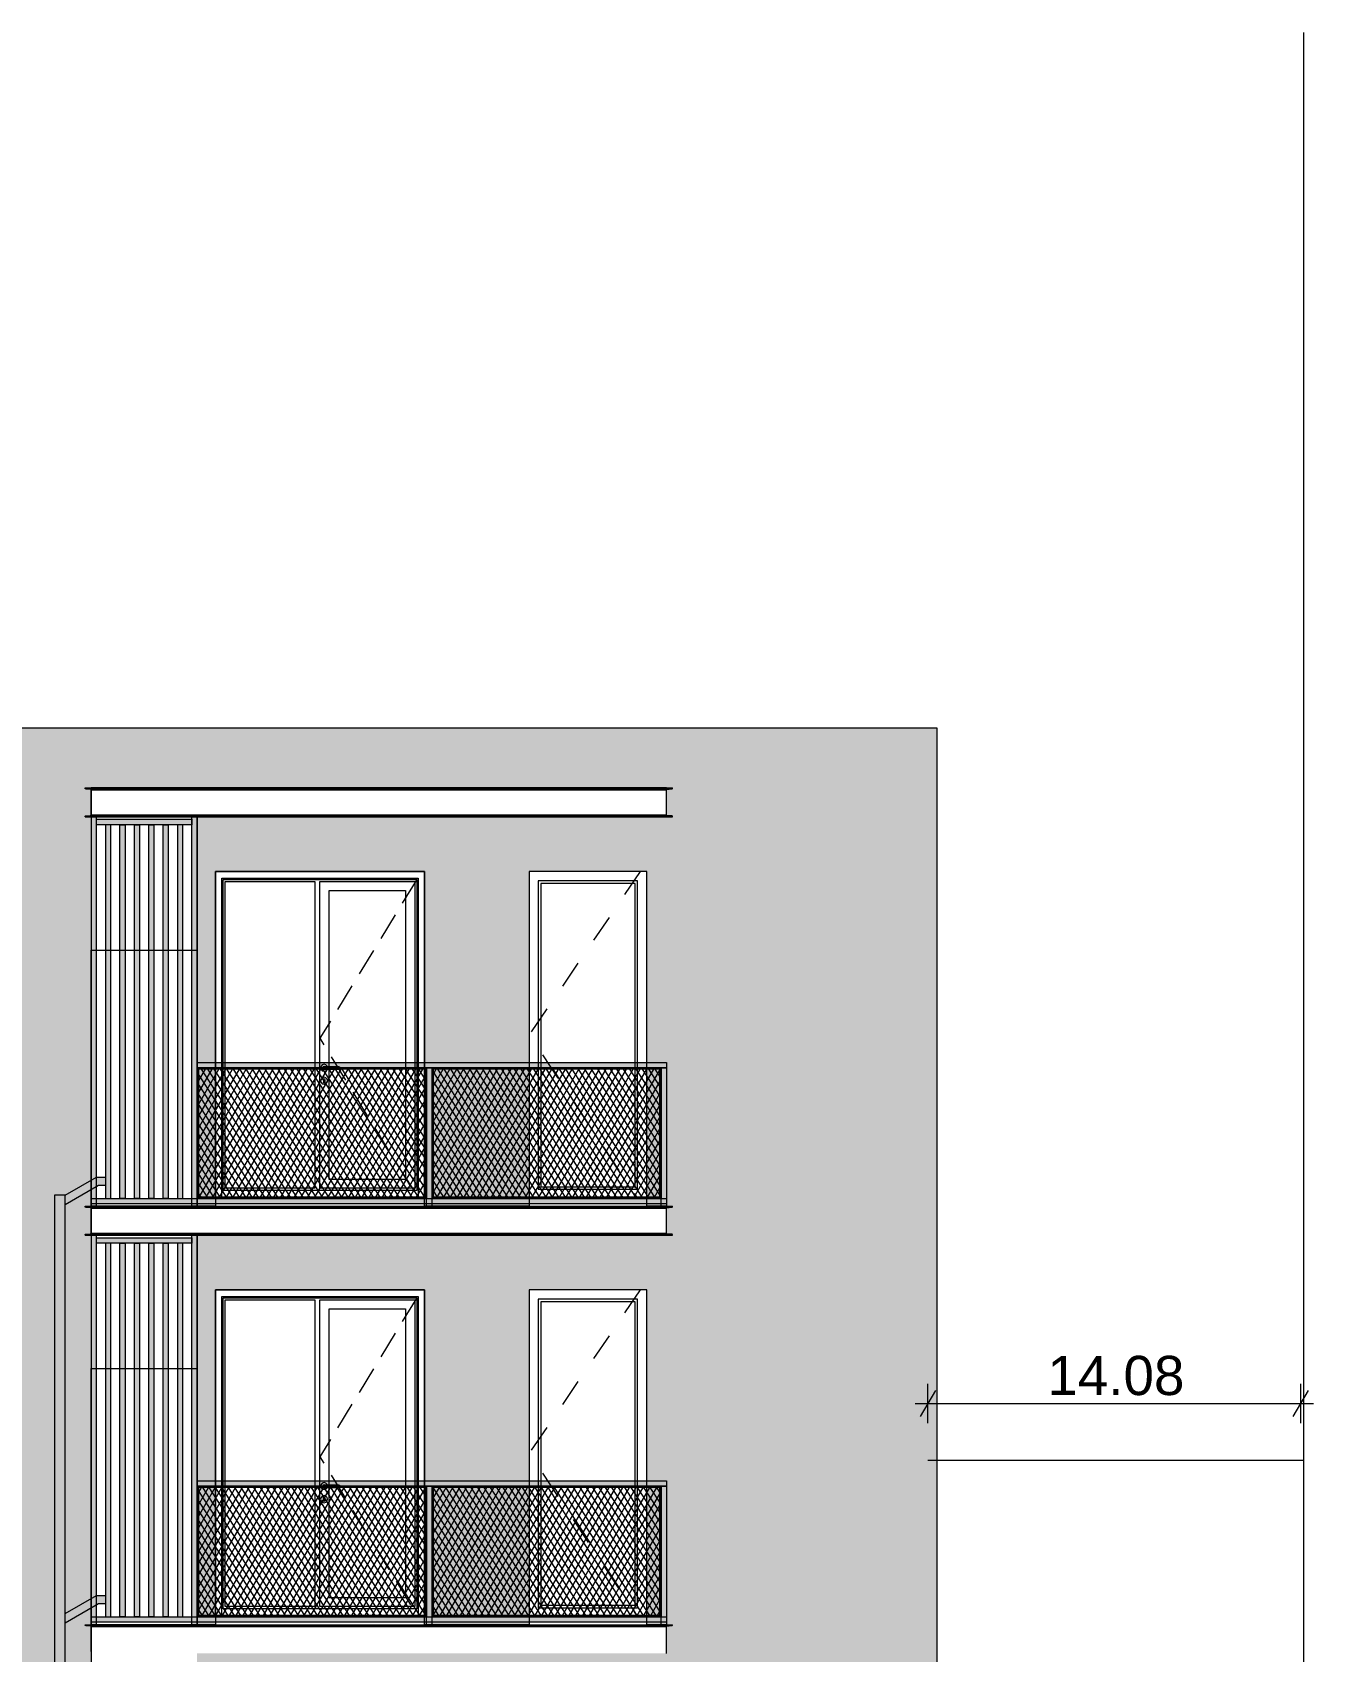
# Model space of a CAD drawing. Header units: metres. Extents: x 476297 to 476657, y 4620828 to 4621206.
# Drawn here: x 476577.13 to 476586.93, y 4621078.88 to 4621091.27 of the extents above; entities that cross this region are included whole.
import ezdxf

# ---------------------------------------------------------------- set-up
doc = ezdxf.new("R2010")
doc.units = ezdxf.units.M
doc.header["$MEASUREMENT"] = 0
doc.linetypes.add('Dashed', pattern=[0.423333, 0.211667, -0.211667])
doc.linetypes.add('Hidden Line', pattern=[0.3175, 0.211667, -0.105833])
for name, color, linetype in [('0_Pen_No__250', 7, 'Continuous'), ('2D Drafting - General_Pen_No__30_Pen_No__9_Pen_No__9', 7, 'Continuous'), ('2D Drafting - General_Pen_No__7', 7, 'Continuous'), ('New2D Drafting - General', 7, 'Continuous'), ('New2D Drafting - General_Pen_No__30_Pen_No__9_Pen_No__9', 7, 'Continuous'), ('NewStructural - Bearing', 7, 'Continuous'), ('Structural - Bearing', 7, 'Continuous'), ('zoma', 7, 'Continuous')]:
    doc.layers.add(name, color=color, linetype=linetype)
doc.styles.add('GENERATED_STYLE_2', font='arial.ttf')
doc.linetypes.add('Break', pattern='A,0,[1,A-1 áƒ¡áƒ\x90áƒ®áƒšáƒ˜ - áƒ›áƒ¨áƒ”áƒœáƒ”áƒ‘áƒšáƒ”áƒ‘áƒ¡1.Shx,S=0.015679,R=0,X=0,Y=0],-1.975557,0', length=1.975557)
doc.dimstyles.new('GENERATED_STYLE__3', dxfattribs={"dimtxt": 0.3, "dimasz": 0.152, "dimexe": 0.18, "dimexo": 0.003, "dimgap": 0.09, "dimtad": 1, "dimtih": 1, "dimtoh": 1, "dimzin": 0, "dimdsep": 46, "dimtxsty": 'GENERATED_STYLE_2', "dimblk": 'ARROWHEAD_2', "dimblk1": 'ARROWHEAD_2', "dimblk2": 'ARROWHEAD_2', "dimcen": 0.09, "dimclrd": 1, "dimclre": 1, "dimclrt": 1, "dimadec": 0, "dimazin": 0, "dimtfac": 1, "dimtdec": 4, "dimtmove": 0, "dimatfit": 3, "dimfxl": 1, "dimtolj": 1, "dimtzin": 0, "dimarcsym": 0})
pattern_1 = [(60, (476844.52715, 4621385.791044), (-0.038971143, 0.0225), []), (122.833095, (476844.52715, 4621385.791044), (0.0368060797, 0.01875), [])]

# ---------------------------------------------------------------- blocks, each defined once
blk = doc.blocks.new('*D924', base_point=(476844.527, 4621385.791))
at = {"layer": 'zoma', "color": 1, "linetype": 'Continuous', "lineweight": 0, "transparency": 16777216}
for p, q in [((476584.037, 4621080.878), (476583.921, 4621080.678)), ((476583.979, 4621080.628), (476583.979, 4621080.928)), ((476586.774, 4621080.678), (476586.89, 4621080.878)), ((476586.832, 4621080.628), (476586.832, 4621080.928)), ((476583.881, 4621080.778), (476583.979, 4621080.778)), ((476583.979, 4621080.778), (476586.832, 4621080.778)), ((476586.832, 4621080.778), (476586.93, 4621080.778))]:
    blk.add_line(p, q, dxfattribs=at)
at = {"layer": 'zoma', "color": 1, "lineweight": 0, "transparency": 16777216, "insert": (476584.893, 4621080.838), "char_height": 0.3, "attachment_point": 7, "style": 'GENERATED_STYLE_2'}
blk.add_mtext('\\A1;{\\pql;\\fArial CYR|b0|i0|c204|p34;14.08}', dxfattribs=at)
blk = doc.blocks.new('ARROWHEAD_2')
at = {"color": 0, "linetype": 'Continuous', "lineweight": 0}
for p, q in [((0, 0), (-1, 0)), ((-0.378, -0.655), (0.378, 0.655))]:
    blk.add_line(p, q, dxfattribs=at)

msp = doc.modelspace()

# ---------------------------------------------------------------- hatches: boundary and pattern name
at = {"layer": '0_Pen_No__250', "linetype": 'Continuous', "lineweight": 0}
for points in [[(476577.379, 4621082.371), (476577.619, 4621082.51), (476577.689, 4621082.51), (476577.689, 4621082.446), (476577.635, 4621082.446), (476577.379, 4621082.297)], [(476577.379, 4621071.446), (476577.379, 4621082.371), (476577.299, 4621082.371), (476577.299, 4621071.446)], [(476577.379, 4621079.097), (476577.379, 4621079.171), (476577.619, 4621079.31), (476577.689, 4621079.31), (476577.689, 4621079.246), (476577.635, 4621079.246)]]:
    msp.add_hatch(color=250, dxfattribs=at).paths.add_polyline_path(points)
at = {"layer": '2D Drafting - General_Pen_No__30_Pen_No__9_Pen_No__9', "linetype": 'Continuous', "lineweight": 0}
h = msp.add_hatch(dxfattribs=at)
h.set_pattern_fill('BRICK___RUNNING_BOND', color=252, style=0, pattern_type=2)
h.set_pattern_definition([(180, (476538.83115, 4621075.4791), (0, 0.06664), []), (90, (476538.83115, 4621075.4791), (0.2448, 0), [0.06664, -0.06664]), (90, (476538.70875, 4621075.54574), (0.2448, 0), [0.06664, -0.06664])])
h.paths.add_polyline_path([(476566.579, 4621079.146), (476566.579, 4621081.646), (476566.579, 4621082.346), (476566.579, 4621084.846), (476566.579, 4621085.945), (476584.049, 4621085.945), (476584.049, 4621085.486), (476584.049, 4621075.846), (476581.979, 4621075.846), (476581.979, 4621075.886), (476581.829, 4621075.886), (476581.829, 4621078.446), (476580.929, 4621078.446), (476580.929, 4621075.886), (476580.129, 4621075.886), (476580.129, 4621078.446), (476578.529, 4621078.446), (476578.529, 4621075.886), (476578.389, 4621075.886), (476578.389, 4621078.866), (476581.829, 4621078.866), (476581.979, 4621078.866), (476581.979, 4621079.086), (476581.829, 4621079.086), (476581.829, 4621081.646), (476580.929, 4621081.646), (476580.929, 4621079.086), (476580.129, 4621079.086), (476580.129, 4621081.646), (476578.529, 4621081.646), (476578.529, 4621079.086), (476578.389, 4621079.086), (476578.389, 4621082.066), (476581.979, 4621082.066), (476581.979, 4621082.286), (476581.829, 4621082.286), (476581.829, 4621084.846), (476580.929, 4621084.846), (476580.929, 4621082.286), (476580.129, 4621082.286), (476580.129, 4621084.846), (476578.529, 4621084.846), (476578.529, 4621082.286), (476578.389, 4621082.286), (476578.389, 4621085.266), (476581.979, 4621085.266), (476581.979, 4621085.486), (476577.579, 4621085.486), (476577.579, 4621085.266), (476577.579, 4621075.846), (476576.679, 4621075.846), (476576.679, 4621085.486), (476570.18, 4621085.486), (476570.179, 4621071.446), (476566.579, 4621071.446), (476566.579, 4621079.146)])
h.paths.add_polyline_path([(476569.179, 4621076.846), (476567.579, 4621076.846), (476567.579, 4621078.446), (476569.179, 4621078.446)], flags=0)
h.paths.add_polyline_path([(476567.579, 4621080.046), (476569.179, 4621080.046), (476569.179, 4621081.646), (476567.579, 4621081.646)], flags=0)
h.paths.add_polyline_path([(476567.579, 4621083.246), (476567.579, 4621084.846), (476569.179, 4621084.846), (476569.179, 4621083.246)], flags=0)
at = {"layer": 'New2D Drafting - General', "linetype": 'Continuous', "lineweight": 0}
h = msp.add_hatch(dxfattribs=at)
h.set_pattern_fill('BATT_INSULATION', style=0, pattern_type=2)
h.set_pattern_definition(pattern_1)
h.paths.add_polyline_path([(476580.134, 4621083.336), (476578.399, 4621083.336), (476578.399, 4621082.355), (476580.134, 4621082.355)])
h = msp.add_hatch(dxfattribs=at)
h.set_pattern_fill('BATT_INSULATION', style=0, pattern_type=2)
h.set_pattern_definition(pattern_1)
h.paths.add_polyline_path([(476581.929, 4621083.336), (476580.194, 4621083.336), (476580.194, 4621082.356), (476581.929, 4621082.356)])
h = msp.add_hatch(dxfattribs=at)
h.set_pattern_fill('BATT_INSULATION', style=0, pattern_type=2)
h.set_pattern_definition(pattern_1)
h.paths.add_polyline_path([(476580.134, 4621080.136), (476578.399, 4621080.136), (476578.399, 4621079.155), (476580.134, 4621079.155)])
h = msp.add_hatch(dxfattribs=at)
h.set_pattern_fill('BATT_INSULATION', style=0, pattern_type=2)
h.set_pattern_definition(pattern_1)
h.paths.add_polyline_path([(476581.929, 4621080.136), (476580.194, 4621080.136), (476580.194, 4621079.156), (476581.929, 4621079.156)])
at = {"layer": 'New2D Drafting - General_Pen_No__30_Pen_No__9_Pen_No__9', "linetype": 'Continuous', "lineweight": 0}
for points in [[(476577.619, 4621085.266), (476577.579, 4621085.266), (476577.579, 4621082.286), (476577.619, 4621082.286)], [(476578.349, 4621085.246), (476578.349, 4621085.205), (476577.619, 4621085.205), (476577.619, 4621085.246)], [(476577.729, 4621085.205), (476577.689, 4621085.205), (476577.689, 4621082.346), (476577.729, 4621082.346)], [(476577.799, 4621085.205), (476577.839, 4621085.205), (476577.839, 4621082.346), (476577.799, 4621082.346)], [(476577.909, 4621085.205), (476577.949, 4621085.205), (476577.949, 4621082.346), (476577.909, 4621082.346)], [(476578.019, 4621085.205), (476578.059, 4621085.205), (476578.059, 4621082.346), (476578.019, 4621082.346)], [(476578.129, 4621085.205), (476578.169, 4621085.205), (476578.169, 4621082.346), (476578.129, 4621082.346)], [(476578.279, 4621085.205), (476578.239, 4621085.205), (476578.239, 4621082.346), (476578.279, 4621082.346)], [(476578.349, 4621085.266), (476578.389, 4621085.266), (476578.389, 4621082.286), (476578.349, 4621082.286)], [(476581.979, 4621083.386), (476581.979, 4621083.346), (476578.389, 4621083.346), (476578.389, 4621083.386)], [(476578.399, 4621083.336), (476578.389, 4621083.346), (476580.144, 4621083.346), (476580.134, 4621083.336)], [(476578.389, 4621083.346), (476578.399, 4621083.336), (476578.399, 4621082.355), (476578.389, 4621082.346)], [(476580.144, 4621082.346), (476580.134, 4621082.356), (476580.134, 4621083.336), (476580.144, 4621083.346)], [(476580.184, 4621082.285), (476580.144, 4621082.285), (476580.144, 4621083.346), (476580.184, 4621083.346)], [(476580.184, 4621082.345), (476580.194, 4621082.355), (476580.194, 4621083.336), (476580.184, 4621083.346)], [(476580.194, 4621083.336), (476580.184, 4621083.346), (476581.939, 4621083.346), (476581.929, 4621083.336)], [(476581.939, 4621082.345), (476581.929, 4621082.355), (476581.929, 4621083.336), (476581.939, 4621083.346)], [(476581.979, 4621082.286), (476581.939, 4621082.286), (476581.939, 4621083.346), (476581.979, 4621083.346)], [(476578.399, 4621082.355), (476578.389, 4621082.346), (476580.144, 4621082.346), (476580.134, 4621082.356)], [(476580.194, 4621082.356), (476580.184, 4621082.346), (476581.939, 4621082.346), (476581.929, 4621082.356)], [(476581.979, 4621082.346), (476581.979, 4621082.306), (476577.579, 4621082.306), (476577.579, 4621082.346)], [(476577.619, 4621082.066), (476577.579, 4621082.066), (476577.579, 4621079.086), (476577.619, 4621079.086)], [(476578.349, 4621082.046), (476578.349, 4621082.005), (476577.619, 4621082.005), (476577.619, 4621082.046)], [(476577.729, 4621082.005), (476577.689, 4621082.005), (476577.689, 4621079.146), (476577.729, 4621079.146)], [(476577.799, 4621082.005), (476577.839, 4621082.005), (476577.839, 4621079.146), (476577.799, 4621079.146)], [(476577.909, 4621082.005), (476577.949, 4621082.005), (476577.949, 4621079.146), (476577.909, 4621079.146)], [(476578.019, 4621082.005), (476578.059, 4621082.005), (476578.059, 4621079.146), (476578.019, 4621079.146)], [(476578.129, 4621082.005), (476578.169, 4621082.005), (476578.169, 4621079.146), (476578.129, 4621079.146)], [(476578.279, 4621082.005), (476578.239, 4621082.005), (476578.239, 4621079.146), (476578.279, 4621079.146)], [(476578.349, 4621082.066), (476578.389, 4621082.066), (476578.389, 4621079.086), (476578.349, 4621079.086)], [(476581.979, 4621080.186), (476581.979, 4621080.146), (476578.389, 4621080.146), (476578.389, 4621080.186)], [(476578.399, 4621080.136), (476578.389, 4621080.146), (476580.144, 4621080.146), (476580.134, 4621080.136)], [(476578.389, 4621080.146), (476578.399, 4621080.136), (476578.399, 4621079.155), (476578.389, 4621079.146)], [(476580.144, 4621079.146), (476580.134, 4621079.156), (476580.134, 4621080.136), (476580.144, 4621080.146)], [(476580.184, 4621079.085), (476580.144, 4621079.085), (476580.144, 4621080.146), (476580.184, 4621080.146)], [(476580.184, 4621079.145), (476580.194, 4621079.155), (476580.194, 4621080.136), (476580.184, 4621080.146)], [(476580.194, 4621080.136), (476580.184, 4621080.146), (476581.939, 4621080.146), (476581.929, 4621080.136)], [(476581.939, 4621079.145), (476581.929, 4621079.155), (476581.929, 4621080.136), (476581.939, 4621080.146)], [(476581.979, 4621079.086), (476581.939, 4621079.086), (476581.939, 4621080.146), (476581.979, 4621080.146)], [(476581.979, 4621079.146), (476581.979, 4621079.106), (476577.579, 4621079.106), (476577.579, 4621079.146)], [(476578.399, 4621079.155), (476578.389, 4621079.146), (476580.144, 4621079.146), (476580.134, 4621079.156)], [(476580.194, 4621079.156), (476580.184, 4621079.146), (476581.939, 4621079.146), (476581.929, 4621079.156)]]:
    msp.add_hatch(color=255, dxfattribs=at).paths.add_polyline_path(points)

# ---------------------------------------------------------------- linework, layer by layer
at = {"layer": '0_Pen_No__250', "color": 7, "linetype": 'Continuous', "lineweight": 0, "flags": 128}
for points in [[(476577.379, 4621082.371), (476577.619, 4621082.51), (476577.689, 4621082.51), (476577.689, 4621082.446), (476577.635, 4621082.446), (476577.379, 4621082.297)], [(476577.379, 4621071.446), (476577.379, 4621082.371), (476577.299, 4621082.371), (476577.299, 4621071.446)], [(476577.379, 4621079.097), (476577.379, 4621079.171), (476577.619, 4621079.31), (476577.689, 4621079.31), (476577.689, 4621079.246), (476577.635, 4621079.246)]]:
    msp.add_lwpolyline(points, close=True, dxfattribs=at)
at = {"layer": '2D Drafting - General_Pen_No__30_Pen_No__9_Pen_No__9', "color": 7, "linetype": 'Continuous', "lineweight": 0, "flags": 128}
for points in [[(476566.579, 4621085.945), (476584.049, 4621085.945), (476584.049, 4621085.486), (476584.049, 4621075.846)], [(476581.979, 4621078.866), (476581.979, 4621079.086), (476581.829, 4621079.086), (476581.829, 4621081.646), (476580.929, 4621081.646), (476580.929, 4621079.086), (476580.129, 4621079.086), (476580.129, 4621081.646), (476578.529, 4621081.646), (476578.529, 4621079.086), (476578.389, 4621079.086), (476578.389, 4621082.066), (476581.979, 4621082.066), (476581.979, 4621082.286), (476581.829, 4621082.286), (476581.829, 4621084.846), (476580.929, 4621084.846), (476580.929, 4621082.286), (476580.129, 4621082.286), (476580.129, 4621084.846), (476578.529, 4621084.846), (476578.529, 4621082.286), (476578.389, 4621082.286), (476578.389, 4621085.266), (476581.979, 4621085.266), (476581.979, 4621085.486), (476577.579, 4621085.486), (476577.579, 4621085.266), (476577.579, 4621075.846)]]:
    msp.add_lwpolyline(points, dxfattribs=at)
at = {"layer": '2D Drafting - General_Pen_No__7', "color": 7, "linetype": 'Continuous', "lineweight": 0, "flags": 128}
for points in [[(476580.125, 4621082.346), (476578.529, 4621082.346), (476578.529, 4621084.846), (476580.129, 4621084.846)], [(476580.129, 4621084.846), (476580.129, 4621082.346), (476580.125, 4621082.346)], [(476580.125, 4621079.146), (476578.529, 4621079.146), (476578.529, 4621081.646), (476580.129, 4621081.646)], [(476580.129, 4621081.646), (476580.129, 4621079.146), (476580.125, 4621079.146)]]:
    msp.add_lwpolyline(points, dxfattribs=at)
for points in [[(476581.829, 4621084.846), (476580.929, 4621084.846), (476580.929, 4621082.346), (476581.829, 4621082.346)], [(476578.579, 4621084.796), (476580.079, 4621084.796), (476580.079, 4621082.346), (476578.579, 4621082.346)], [(476578.589, 4621084.786), (476580.069, 4621084.786), (476580.069, 4621082.406), (476578.589, 4621082.406)], [(476578.604, 4621084.771), (476579.289, 4621084.771), (476579.289, 4621082.426), (476578.604, 4621082.426)], [(476579.329, 4621084.771), (476580.054, 4621084.771), (476580.054, 4621082.426), (476579.329, 4621082.426)], [(476581.759, 4621084.776), (476580.999, 4621084.776), (476580.999, 4621082.416), (476581.759, 4621082.416)], [(476581.739, 4621084.755), (476581.019, 4621084.755), (476581.019, 4621082.436), (476581.739, 4621082.436)], [(476579.399, 4621084.701), (476579.984, 4621084.701), (476579.984, 4621082.491), (476579.399, 4621082.491)], [(476581.829, 4621081.646), (476580.929, 4621081.646), (476580.929, 4621079.146), (476581.829, 4621079.146)], [(476578.579, 4621081.596), (476580.079, 4621081.596), (476580.079, 4621079.146), (476578.579, 4621079.146)], [(476578.589, 4621081.586), (476580.069, 4621081.586), (476580.069, 4621079.206), (476578.589, 4621079.206)], [(476578.604, 4621081.571), (476579.289, 4621081.571), (476579.289, 4621079.226), (476578.604, 4621079.226)], [(476579.329, 4621081.571), (476580.054, 4621081.571), (476580.054, 4621079.226), (476579.329, 4621079.226)], [(476579.399, 4621081.501), (476579.984, 4621081.501), (476579.984, 4621079.291), (476579.399, 4621079.291)], [(476581.759, 4621081.576), (476580.999, 4621081.576), (476580.999, 4621079.216), (476581.759, 4621079.216)], [(476581.739, 4621081.555), (476581.019, 4621081.555), (476581.019, 4621079.236), (476581.739, 4621079.236)]]:
    msp.add_lwpolyline(points, close=True, dxfattribs=at)
at = {"layer": '2D Drafting - General_Pen_No__7', "color": 7, "linetype": 'Dashed', "lineweight": 0, "flags": 128}
for points in [[(476581.778, 4621084.846), (476580.93, 4621083.597), (476581.757, 4621082.346)], [(476581.778, 4621081.646), (476580.93, 4621080.397), (476581.757, 4621079.146)]]:
    msp.add_lwpolyline(points, dxfattribs=at)
at = {"layer": '2D Drafting - General_Pen_No__7', "color": 7, "linetype": 'Hidden Line', "lineweight": 0, "flags": 128}
for points in [[(476580.069, 4621084.786), (476579.329, 4621083.571), (476580.078, 4621082.347)], [(476580.069, 4621081.586), (476579.329, 4621080.371), (476580.078, 4621079.147)]]:
    msp.add_lwpolyline(points, dxfattribs=at)
at = {"layer": 'New2D Drafting - General', "color": 7, "linetype": 'Continuous', "lineweight": 0, "flags": 128}
for points in [[(476580.134, 4621083.336), (476578.399, 4621083.336), (476578.399, 4621082.355), (476580.134, 4621082.355)], [(476581.929, 4621083.336), (476580.194, 4621083.336), (476580.194, 4621082.356), (476581.929, 4621082.356)], [(476580.134, 4621080.136), (476578.399, 4621080.136), (476578.399, 4621079.155), (476580.134, 4621079.155)], [(476581.929, 4621080.136), (476580.194, 4621080.136), (476580.194, 4621079.156), (476581.929, 4621079.156)]]:
    msp.add_lwpolyline(points, close=True, dxfattribs=at)
at = {"layer": 'New2D Drafting - General_Pen_No__30_Pen_No__9_Pen_No__9', "color": 7, "linetype": 'Continuous', "lineweight": 0, "flags": 128}
for points in [[(476577.619, 4621085.266), (476577.579, 4621085.266), (476577.579, 4621082.286), (476577.619, 4621082.286)], [(476578.349, 4621085.246), (476578.349, 4621085.205), (476577.619, 4621085.205), (476577.619, 4621085.246)], [(476577.729, 4621085.205), (476577.689, 4621085.205), (476577.689, 4621082.346), (476577.729, 4621082.346)], [(476577.799, 4621085.205), (476577.839, 4621085.205), (476577.839, 4621082.346), (476577.799, 4621082.346)], [(476577.909, 4621085.205), (476577.949, 4621085.205), (476577.949, 4621082.346), (476577.909, 4621082.346)], [(476578.019, 4621085.205), (476578.059, 4621085.205), (476578.059, 4621082.346), (476578.019, 4621082.346)], [(476578.129, 4621085.205), (476578.169, 4621085.205), (476578.169, 4621082.346), (476578.129, 4621082.346)], [(476578.279, 4621085.205), (476578.239, 4621085.205), (476578.239, 4621082.346), (476578.279, 4621082.346)], [(476578.349, 4621085.266), (476578.389, 4621085.266), (476578.389, 4621082.286), (476578.349, 4621082.286)], [(476578.389, 4621082.286), (476577.579, 4621082.286), (476577.579, 4621084.245), (476578.389, 4621084.245)], [(476581.979, 4621083.386), (476581.979, 4621083.346), (476578.389, 4621083.346), (476578.389, 4621083.386)], [(476578.399, 4621083.336), (476578.389, 4621083.346), (476580.144, 4621083.346), (476580.134, 4621083.336)], [(476578.389, 4621083.346), (476578.399, 4621083.336), (476578.399, 4621082.355), (476578.389, 4621082.346)], [(476580.144, 4621082.346), (476580.134, 4621082.356), (476580.134, 4621083.336), (476580.144, 4621083.346)], [(476580.184, 4621082.285), (476580.144, 4621082.285), (476580.144, 4621083.346), (476580.184, 4621083.346)], [(476580.184, 4621082.345), (476580.194, 4621082.355), (476580.194, 4621083.336), (476580.184, 4621083.346)], [(476580.194, 4621083.336), (476580.184, 4621083.346), (476581.939, 4621083.346), (476581.929, 4621083.336)], [(476581.939, 4621082.345), (476581.929, 4621082.355), (476581.929, 4621083.336), (476581.939, 4621083.346)], [(476581.979, 4621082.286), (476581.939, 4621082.286), (476581.939, 4621083.346), (476581.979, 4621083.346)], [(476578.399, 4621082.355), (476578.389, 4621082.346), (476580.144, 4621082.346), (476580.134, 4621082.356)], [(476580.194, 4621082.356), (476580.184, 4621082.346), (476581.939, 4621082.346), (476581.929, 4621082.356)], [(476581.979, 4621082.346), (476581.979, 4621082.306), (476577.579, 4621082.306), (476577.579, 4621082.346)], [(476577.619, 4621082.066), (476577.579, 4621082.066), (476577.579, 4621079.086), (476577.619, 4621079.086)], [(476578.349, 4621082.046), (476578.349, 4621082.005), (476577.619, 4621082.005), (476577.619, 4621082.046)], [(476577.729, 4621082.005), (476577.689, 4621082.005), (476577.689, 4621079.146), (476577.729, 4621079.146)], [(476577.799, 4621082.005), (476577.839, 4621082.005), (476577.839, 4621079.146), (476577.799, 4621079.146)], [(476577.909, 4621082.005), (476577.949, 4621082.005), (476577.949, 4621079.146), (476577.909, 4621079.146)], [(476578.019, 4621082.005), (476578.059, 4621082.005), (476578.059, 4621079.146), (476578.019, 4621079.146)], [(476578.129, 4621082.005), (476578.169, 4621082.005), (476578.169, 4621079.146), (476578.129, 4621079.146)], [(476578.279, 4621082.005), (476578.239, 4621082.005), (476578.239, 4621079.146), (476578.279, 4621079.146)], [(476578.349, 4621082.066), (476578.389, 4621082.066), (476578.389, 4621079.086), (476578.349, 4621079.086)], [(476578.389, 4621079.086), (476577.579, 4621079.086), (476577.579, 4621081.045), (476578.389, 4621081.045)], [(476581.979, 4621080.186), (476581.979, 4621080.146), (476578.389, 4621080.146), (476578.389, 4621080.186)], [(476578.399, 4621080.136), (476578.389, 4621080.146), (476580.144, 4621080.146), (476580.134, 4621080.136)], [(476578.389, 4621080.146), (476578.399, 4621080.136), (476578.399, 4621079.155), (476578.389, 4621079.146)], [(476580.144, 4621079.146), (476580.134, 4621079.156), (476580.134, 4621080.136), (476580.144, 4621080.146)], [(476580.184, 4621079.085), (476580.144, 4621079.085), (476580.144, 4621080.146), (476580.184, 4621080.146)], [(476580.184, 4621079.145), (476580.194, 4621079.155), (476580.194, 4621080.136), (476580.184, 4621080.146)], [(476580.194, 4621080.136), (476580.184, 4621080.146), (476581.939, 4621080.146), (476581.929, 4621080.136)], [(476581.939, 4621079.145), (476581.929, 4621079.155), (476581.929, 4621080.136), (476581.939, 4621080.146)], [(476581.979, 4621079.086), (476581.939, 4621079.086), (476581.939, 4621080.146), (476581.979, 4621080.146)], [(476581.979, 4621079.146), (476581.979, 4621079.106), (476577.579, 4621079.106), (476577.579, 4621079.146)], [(476578.399, 4621079.155), (476578.389, 4621079.146), (476580.144, 4621079.146), (476580.134, 4621079.156)], [(476580.194, 4621079.156), (476580.184, 4621079.146), (476581.939, 4621079.146), (476581.929, 4621079.156)]]:
    msp.add_lwpolyline(points, close=True, dxfattribs=at)
at = {"layer": 'NewStructural - Bearing', "color": 1, "linetype": 'Continuous', "lineweight": 0}
msp.add_line((476586.852, 4621091.265), (476586.852, 4621064.534), dxfattribs=at)
at = {"layer": 'NewStructural - Bearing', "color": 7, "linetype": 'Continuous', "lineweight": 0}
for p, q in [((476579.337, 4621083.359), (476579.333, 4621083.346)), ((476579.333, 4621083.346), (476579.337, 4621083.332)), ((476579.346, 4621083.369), (476579.337, 4621083.359)), ((476579.36, 4621083.373), (476579.346, 4621083.369)), ((476579.353, 4621083.353), (476579.35, 4621083.346)), ((476579.35, 4621083.346), (476579.353, 4621083.339)), ((476579.354, 4621083.353), (476579.352, 4621083.346)), ((476579.352, 4621083.346), (476579.354, 4621083.339)), ((476579.36, 4621083.356), (476579.353, 4621083.353)), ((476579.359, 4621083.353), (476579.357, 4621083.346)), ((476579.357, 4621083.346), (476579.359, 4621083.339)), ((476579.373, 4621083.369), (476579.36, 4621083.373)), ((476579.36, 4621083.356), (476579.361, 4621083.356)), ((476579.361, 4621083.356), (476579.364, 4621083.356)), ((476579.364, 4621083.356), (476579.369, 4621083.356)), ((476579.366, 4621083.353), (476579.365, 4621083.346)), ((476579.365, 4621083.346), (476579.366, 4621083.339)), ((476579.369, 4621083.356), (476579.375, 4621083.356)), ((476579.383, 4621083.359), (476579.373, 4621083.369)), ((476579.375, 4621083.356), (476579.455, 4621083.356)), ((476579.384, 4621083.356), (476579.383, 4621083.359)), ((476579.455, 4621083.356), (476579.461, 4621083.356)), ((476579.461, 4621083.356), (476579.466, 4621083.356)), ((476579.463, 4621083.353), (476579.465, 4621083.346)), ((476579.465, 4621083.346), (476579.463, 4621083.339)), ((476579.466, 4621083.356), (476579.469, 4621083.356)), ((476579.469, 4621083.356), (476579.47, 4621083.356)), ((476579.47, 4621083.356), (476579.477, 4621083.353)), ((476579.471, 4621083.353), (476579.473, 4621083.346)), ((476579.473, 4621083.346), (476579.471, 4621083.339)), ((476579.476, 4621083.353), (476579.478, 4621083.346)), ((476579.478, 4621083.346), (476579.476, 4621083.339)), ((476579.477, 4621083.353), (476579.48, 4621083.346)), ((476579.48, 4621083.346), (476579.477, 4621083.339)), ((476579.337, 4621083.259), (476579.333, 4621083.246)), ((476579.333, 4621083.246), (476579.337, 4621083.232)), ((476579.337, 4621083.332), (476579.346, 4621083.322)), ((476579.346, 4621083.269), (476579.337, 4621083.259)), ((476579.337, 4621083.232), (476579.346, 4621083.222)), ((476579.346, 4621083.322), (476579.36, 4621083.319)), ((476579.36, 4621083.273), (476579.346, 4621083.269)), ((476579.346, 4621083.222), (476579.36, 4621083.219)), ((476579.353, 4621083.339), (476579.36, 4621083.336)), ((476579.353, 4621083.257), (476579.355, 4621083.261)), ((476579.353, 4621083.257), (476579.353, 4621083.255)), ((476579.355, 4621083.25), (476579.353, 4621083.255)), ((476579.355, 4621083.261), (476579.36, 4621083.263)), ((476579.355, 4621083.248), (476579.355, 4621083.25)), ((476579.355, 4621083.248), (476579.355, 4621083.246)), ((476579.355, 4621083.246), (476579.355, 4621083.243)), ((476579.355, 4621083.243), (476579.355, 4621083.237)), ((476579.355, 4621083.237), (476579.355, 4621083.233)), ((476579.356, 4621083.23), (476579.355, 4621083.233)), ((476579.36, 4621083.228), (476579.356, 4621083.23)), ((476579.36, 4621083.336), (476579.361, 4621083.336)), ((476579.36, 4621083.319), (476579.373, 4621083.322)), ((476579.373, 4621083.269), (476579.36, 4621083.273)), ((476579.36, 4621083.263), (476579.365, 4621083.261)), ((476579.364, 4621083.23), (476579.36, 4621083.228)), ((476579.36, 4621083.219), (476579.373, 4621083.222)), ((476579.361, 4621083.336), (476579.364, 4621083.336)), ((476579.364, 4621083.336), (476579.369, 4621083.336)), ((476579.365, 4621083.233), (476579.364, 4621083.23)), ((476579.367, 4621083.257), (476579.365, 4621083.261)), ((476579.367, 4621083.255), (476579.365, 4621083.25)), ((476579.365, 4621083.25), (476579.365, 4621083.248)), ((476579.365, 4621083.248), (476579.365, 4621083.246)), ((476579.365, 4621083.246), (476579.365, 4621083.243)), ((476579.365, 4621083.243), (476579.365, 4621083.237)), ((476579.365, 4621083.237), (476579.365, 4621083.233)), ((476579.367, 4621083.257), (476579.367, 4621083.255)), ((476579.369, 4621083.336), (476579.375, 4621083.336)), ((476579.373, 4621083.322), (476579.383, 4621083.332)), ((476579.383, 4621083.259), (476579.373, 4621083.269)), ((476579.373, 4621083.222), (476579.383, 4621083.232)), ((476579.375, 4621083.336), (476579.455, 4621083.336)), ((476579.383, 4621083.332), (476579.384, 4621083.336)), ((476579.387, 4621083.246), (476579.383, 4621083.259)), ((476579.383, 4621083.232), (476579.387, 4621083.246)), ((476579.455, 4621083.336), (476579.461, 4621083.336)), ((476579.461, 4621083.336), (476579.466, 4621083.336)), ((476579.466, 4621083.336), (476579.469, 4621083.336)), ((476579.469, 4621083.336), (476579.47, 4621083.336)), ((476579.477, 4621083.339), (476579.47, 4621083.336)), ((476579.337, 4621080.159), (476579.333, 4621080.146)), ((476579.333, 4621080.146), (476579.337, 4621080.132)), ((476579.346, 4621080.169), (476579.337, 4621080.159)), ((476579.337, 4621080.132), (476579.346, 4621080.122)), ((476579.36, 4621080.173), (476579.346, 4621080.169)), ((476579.346, 4621080.122), (476579.36, 4621080.119)), ((476579.353, 4621080.153), (476579.35, 4621080.146)), ((476579.35, 4621080.146), (476579.353, 4621080.139)), ((476579.354, 4621080.153), (476579.352, 4621080.146)), ((476579.352, 4621080.146), (476579.354, 4621080.139)), ((476579.36, 4621080.156), (476579.353, 4621080.153)), ((476579.353, 4621080.139), (476579.36, 4621080.136)), ((476579.359, 4621080.153), (476579.357, 4621080.146)), ((476579.357, 4621080.146), (476579.359, 4621080.139)), ((476579.373, 4621080.169), (476579.36, 4621080.173)), ((476579.36, 4621080.156), (476579.361, 4621080.156)), ((476579.36, 4621080.136), (476579.361, 4621080.136)), ((476579.36, 4621080.119), (476579.373, 4621080.122)), ((476579.361, 4621080.156), (476579.364, 4621080.156)), ((476579.361, 4621080.136), (476579.364, 4621080.136)), ((476579.364, 4621080.156), (476579.369, 4621080.156)), ((476579.364, 4621080.136), (476579.369, 4621080.136)), ((476579.366, 4621080.153), (476579.365, 4621080.146)), ((476579.365, 4621080.146), (476579.366, 4621080.139)), ((476579.369, 4621080.156), (476579.375, 4621080.156)), ((476579.369, 4621080.136), (476579.375, 4621080.136)), ((476579.383, 4621080.159), (476579.373, 4621080.169)), ((476579.373, 4621080.122), (476579.383, 4621080.132)), ((476579.375, 4621080.156), (476579.455, 4621080.156)), ((476579.375, 4621080.136), (476579.455, 4621080.136)), ((476579.384, 4621080.156), (476579.383, 4621080.159)), ((476579.383, 4621080.132), (476579.384, 4621080.136)), ((476579.455, 4621080.156), (476579.461, 4621080.156)), ((476579.455, 4621080.136), (476579.461, 4621080.136)), ((476579.461, 4621080.156), (476579.466, 4621080.156)), ((476579.461, 4621080.136), (476579.466, 4621080.136)), ((476579.463, 4621080.153), (476579.465, 4621080.146)), ((476579.465, 4621080.146), (476579.463, 4621080.139)), ((476579.466, 4621080.156), (476579.469, 4621080.156)), ((476579.466, 4621080.136), (476579.469, 4621080.136)), ((476579.469, 4621080.156), (476579.47, 4621080.156)), ((476579.469, 4621080.136), (476579.47, 4621080.136)), ((476579.47, 4621080.156), (476579.477, 4621080.153)), ((476579.477, 4621080.139), (476579.47, 4621080.136)), ((476579.471, 4621080.153), (476579.473, 4621080.146)), ((476579.473, 4621080.146), (476579.471, 4621080.139)), ((476579.476, 4621080.153), (476579.478, 4621080.146)), ((476579.478, 4621080.146), (476579.476, 4621080.139)), ((476579.477, 4621080.153), (476579.48, 4621080.146)), ((476579.48, 4621080.146), (476579.477, 4621080.139)), ((476579.337, 4621080.059), (476579.333, 4621080.046)), ((476579.333, 4621080.046), (476579.337, 4621080.032)), ((476579.346, 4621080.069), (476579.337, 4621080.059)), ((476579.337, 4621080.032), (476579.346, 4621080.022)), ((476579.36, 4621080.073), (476579.346, 4621080.069)), ((476579.346, 4621080.022), (476579.36, 4621080.019)), ((476579.353, 4621080.057), (476579.355, 4621080.061)), ((476579.353, 4621080.057), (476579.353, 4621080.055)), ((476579.355, 4621080.05), (476579.353, 4621080.055)), ((476579.355, 4621080.061), (476579.36, 4621080.063)), ((476579.355, 4621080.048), (476579.355, 4621080.05)), ((476579.355, 4621080.048), (476579.355, 4621080.046)), ((476579.355, 4621080.046), (476579.355, 4621080.043)), ((476579.355, 4621080.043), (476579.355, 4621080.037)), ((476579.355, 4621080.037), (476579.355, 4621080.033)), ((476579.356, 4621080.03), (476579.355, 4621080.033)), ((476579.36, 4621080.028), (476579.356, 4621080.03)), ((476579.373, 4621080.069), (476579.36, 4621080.073)), ((476579.36, 4621080.063), (476579.365, 4621080.061)), ((476579.364, 4621080.03), (476579.36, 4621080.028)), ((476579.36, 4621080.019), (476579.373, 4621080.022)), ((476579.365, 4621080.033), (476579.364, 4621080.03)), ((476579.367, 4621080.057), (476579.365, 4621080.061)), ((476579.367, 4621080.055), (476579.365, 4621080.05)), ((476579.365, 4621080.05), (476579.365, 4621080.048)), ((476579.365, 4621080.048), (476579.365, 4621080.046)), ((476579.365, 4621080.046), (476579.365, 4621080.043)), ((476579.365, 4621080.043), (476579.365, 4621080.037)), ((476579.365, 4621080.037), (476579.365, 4621080.033)), ((476579.367, 4621080.057), (476579.367, 4621080.055)), ((476579.383, 4621080.059), (476579.373, 4621080.069)), ((476579.373, 4621080.022), (476579.383, 4621080.032)), ((476579.387, 4621080.046), (476579.383, 4621080.059)), ((476579.383, 4621080.032), (476579.387, 4621080.046))]:
    msp.add_line(p, q, dxfattribs=at)
at = {"layer": 'NewStructural - Bearing', "color": 1, "linetype": 'Break', "lineweight": 0}
msp.add_line((476583.979, 4621080.345), (476586.852, 4621080.345), dxfattribs=at)
at = {"layer": 'Structural - Bearing', "color": 7, "linetype": 'Continuous', "lineweight": 0}
for p, q in [((476577.532, 4621085.483), (476577.532, 4621085.486)), ((476577.532, 4621085.486), (476582.025, 4621085.486)), ((476577.533, 4621085.482), (476577.532, 4621085.483)), ((476577.532, 4621085.483), (476582.025, 4621085.483)), ((476577.534, 4621085.48), (476577.533, 4621085.482)), ((476577.536, 4621085.479), (476577.534, 4621085.48)), ((476577.537, 4621085.479), (476577.536, 4621085.479)), ((476577.574, 4621085.475), (476577.537, 4621085.479)), ((476577.537, 4621085.479), (476582.021, 4621085.479)), ((476577.576, 4621085.475), (476577.574, 4621085.475)), ((476577.574, 4621085.475), (476581.983, 4621085.475)), ((476577.577, 4621085.474), (476577.576, 4621085.475)), ((476577.578, 4621085.473), (476577.577, 4621085.474)), ((476577.579, 4621085.471), (476577.578, 4621085.473)), ((476577.579, 4621085.28), (476577.579, 4621085.471)), ((476577.579, 4621085.471), (476581.979, 4621085.471)), ((476581.979, 4621085.473), (476581.98, 4621085.474)), ((476581.979, 4621085.471), (476581.979, 4621085.473)), ((476581.979, 4621085.28), (476581.979, 4621085.471)), ((476581.98, 4621085.474), (476581.982, 4621085.475)), ((476581.982, 4621085.475), (476581.983, 4621085.475)), ((476581.983, 4621085.475), (476582.021, 4621085.479)), ((476582.021, 4621085.479), (476582.022, 4621085.479)), ((476582.022, 4621085.479), (476582.024, 4621085.48)), ((476582.024, 4621085.48), (476582.025, 4621085.482)), ((476582.025, 4621085.483), (476582.025, 4621085.486)), ((476582.025, 4621085.482), (476582.025, 4621085.483)), ((476577.532, 4621085.268), (476577.533, 4621085.27)), ((476577.532, 4621085.266), (476577.532, 4621085.268)), ((476577.532, 4621085.268), (476582.025, 4621085.268)), ((476577.532, 4621085.266), (476582.025, 4621085.266)), ((476577.533, 4621085.27), (476577.534, 4621085.271)), ((476577.534, 4621085.271), (476577.536, 4621085.272)), ((476577.536, 4621085.272), (476577.537, 4621085.272)), ((476577.537, 4621085.272), (476577.574, 4621085.276)), ((476577.537, 4621085.272), (476582.021, 4621085.272)), ((476577.574, 4621085.276), (476577.576, 4621085.276)), ((476577.574, 4621085.276), (476581.983, 4621085.276)), ((476577.576, 4621085.276), (476577.577, 4621085.277)), ((476577.577, 4621085.277), (476577.578, 4621085.278)), ((476577.578, 4621085.278), (476577.579, 4621085.28)), ((476577.579, 4621085.28), (476581.979, 4621085.28)), ((476581.979, 4621085.278), (476581.979, 4621085.28)), ((476581.98, 4621085.277), (476581.979, 4621085.278)), ((476581.982, 4621085.276), (476581.98, 4621085.277)), ((476581.983, 4621085.276), (476581.982, 4621085.276)), ((476582.021, 4621085.272), (476581.983, 4621085.276)), ((476582.022, 4621085.272), (476582.021, 4621085.272)), ((476582.024, 4621085.271), (476582.022, 4621085.272)), ((476582.025, 4621085.27), (476582.024, 4621085.271)), ((476582.025, 4621085.268), (476582.025, 4621085.27)), ((476582.025, 4621085.266), (476582.025, 4621085.268)), ((476577.532, 4621082.283), (476577.532, 4621082.286)), ((476577.532, 4621082.286), (476582.025, 4621082.286)), ((476577.533, 4621082.282), (476577.532, 4621082.283)), ((476577.532, 4621082.283), (476582.025, 4621082.283)), ((476577.534, 4621082.28), (476577.533, 4621082.282)), ((476577.536, 4621082.279), (476577.534, 4621082.28)), ((476577.537, 4621082.279), (476577.536, 4621082.279)), ((476577.574, 4621082.275), (476577.537, 4621082.279)), ((476577.537, 4621082.279), (476582.021, 4621082.279)), ((476577.576, 4621082.275), (476577.574, 4621082.275)), ((476577.574, 4621082.275), (476581.983, 4621082.275)), ((476577.577, 4621082.274), (476577.576, 4621082.275)), ((476577.578, 4621082.273), (476577.577, 4621082.274)), ((476577.579, 4621082.271), (476577.578, 4621082.273)), ((476577.579, 4621082.08), (476577.579, 4621082.271)), ((476577.579, 4621082.271), (476581.979, 4621082.271)), ((476581.979, 4621082.273), (476581.98, 4621082.274)), ((476581.979, 4621082.271), (476581.979, 4621082.273)), ((476581.979, 4621082.08), (476581.979, 4621082.271)), ((476581.98, 4621082.274), (476581.982, 4621082.275)), ((476581.982, 4621082.275), (476581.983, 4621082.275)), ((476581.983, 4621082.275), (476582.021, 4621082.279)), ((476582.021, 4621082.279), (476582.022, 4621082.279)), ((476582.022, 4621082.279), (476582.024, 4621082.28)), ((476582.024, 4621082.28), (476582.025, 4621082.282)), ((476582.025, 4621082.283), (476582.025, 4621082.286)), ((476582.025, 4621082.282), (476582.025, 4621082.283)), ((476577.532, 4621082.068), (476577.533, 4621082.07)), ((476577.532, 4621082.066), (476577.532, 4621082.068)), ((476577.532, 4621082.068), (476582.025, 4621082.068)), ((476577.532, 4621082.066), (476582.025, 4621082.066)), ((476577.533, 4621082.07), (476577.534, 4621082.071)), ((476577.534, 4621082.071), (476577.536, 4621082.072)), ((476577.536, 4621082.072), (476577.537, 4621082.072)), ((476577.537, 4621082.072), (476577.574, 4621082.076)), ((476577.537, 4621082.072), (476582.021, 4621082.072)), ((476577.574, 4621082.076), (476577.576, 4621082.076)), ((476577.574, 4621082.076), (476581.983, 4621082.076)), ((476577.576, 4621082.076), (476577.577, 4621082.077)), ((476577.577, 4621082.077), (476577.578, 4621082.078)), ((476577.578, 4621082.078), (476577.579, 4621082.08)), ((476577.579, 4621082.08), (476581.979, 4621082.08)), ((476581.979, 4621082.078), (476581.979, 4621082.08)), ((476581.98, 4621082.077), (476581.979, 4621082.078)), ((476581.982, 4621082.076), (476581.98, 4621082.077)), ((476581.983, 4621082.076), (476581.982, 4621082.076)), ((476582.021, 4621082.072), (476581.983, 4621082.076)), ((476582.022, 4621082.072), (476582.021, 4621082.072)), ((476582.024, 4621082.071), (476582.022, 4621082.072)), ((476582.025, 4621082.07), (476582.024, 4621082.071)), ((476582.025, 4621082.068), (476582.025, 4621082.07)), ((476582.025, 4621082.066), (476582.025, 4621082.068)), ((476577.532, 4621079.083), (476577.532, 4621079.086)), ((476577.532, 4621079.086), (476582.025, 4621079.086)), ((476577.533, 4621079.082), (476577.532, 4621079.083)), ((476577.532, 4621079.083), (476582.025, 4621079.083)), ((476577.534, 4621079.08), (476577.533, 4621079.082)), ((476577.536, 4621079.079), (476577.534, 4621079.08)), ((476577.537, 4621079.079), (476577.536, 4621079.079)), ((476577.574, 4621079.075), (476577.537, 4621079.079)), ((476577.537, 4621079.079), (476582.021, 4621079.079)), ((476577.576, 4621079.075), (476577.574, 4621079.075)), ((476577.574, 4621079.075), (476581.983, 4621079.075)), ((476577.577, 4621079.074), (476577.576, 4621079.075)), ((476577.578, 4621079.073), (476577.577, 4621079.074)), ((476577.579, 4621079.071), (476577.578, 4621079.073)), ((476577.579, 4621078.88), (476577.579, 4621079.071)), ((476577.579, 4621079.071), (476581.979, 4621079.071)), ((476581.979, 4621079.073), (476581.98, 4621079.074)), ((476581.979, 4621079.071), (476581.979, 4621079.073)), ((476581.979, 4621078.88), (476581.979, 4621079.071)), ((476581.98, 4621079.074), (476581.982, 4621079.075)), ((476581.982, 4621079.075), (476581.983, 4621079.075)), ((476581.983, 4621079.075), (476582.021, 4621079.079)), ((476582.021, 4621079.079), (476582.022, 4621079.079)), ((476582.022, 4621079.079), (476582.024, 4621079.08)), ((476582.024, 4621079.08), (476582.025, 4621079.082)), ((476582.025, 4621079.083), (476582.025, 4621079.086)), ((476582.025, 4621079.082), (476582.025, 4621079.083))]:
    msp.add_line(p, q, dxfattribs=at)

# ---------------------------------------------------------------- dimensions: what is measured, and where the dimension line sits
at = {"layer": 'zoma', "color": 1, "linetype": 'Continuous', "lineweight": 0}
dim = msp.add_linear_dim(base=(476586.832, 4621080.778), p1=(476583.979, 4621080.531), p2=(476586.832, 4621080.654), text='14.08', dimstyle='GENERATED_STYLE__3', dxfattribs=at)
dim.commit()
dim.dimension.update_dxf_attribs({"geometry": '*D924', "text_midpoint": (476585.397, 4621080.988), "dimtype": 160})

doc.saveas('drawing.dxf')
